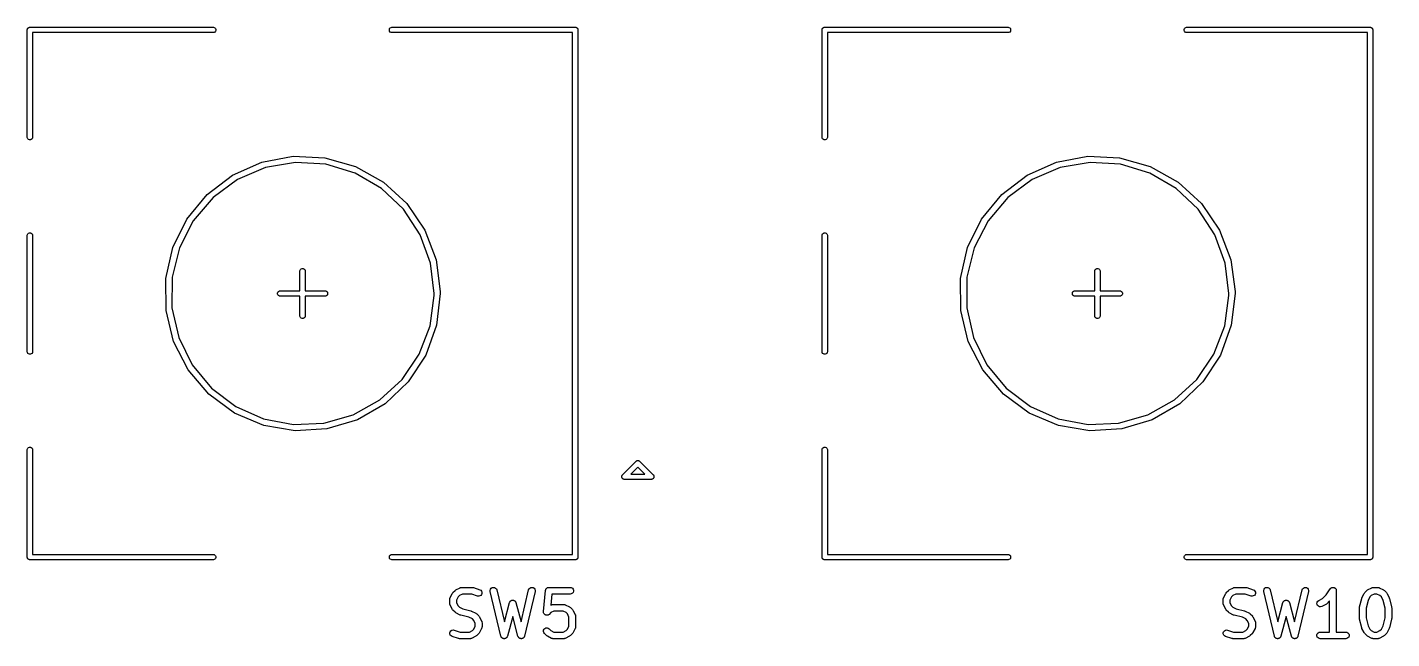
# Model space of a CAD drawing. Extents: x 105.5 to 202.9, y -138.6 to -44.
# Drawn here: x 128.58 to 159.1, y -120.8 to -107.11 of the extents above; entities that cross this region are included whole.
import ezdxf

# ---------------------------------------------------------------- set-up
doc = ezdxf.new("R2010")
doc.units = 0
doc.header["$MEASUREMENT"] = 0
doc.layers.add('BLACK', color=7, linetype='CONTINUOUS')

msp = doc.modelspace()

# ---------------------------------------------------------------- linework, layer by layer
at = {"layer": 'BLACK', "linetype": 'CONTINUOUS'}
for p, q in [((128.585, -107.145), (128.587, -107.14)), ((128.587, -107.14), (128.591, -107.135)), ((128.591, -107.135), (128.593, -107.131)), ((128.593, -107.131), (128.597, -107.127)), ((128.597, -107.127), (128.601, -107.123)), ((128.601, -107.123), (128.605, -107.121)), ((128.605, -107.121), (128.61, -107.117)), ((128.61, -107.117), (128.615, -107.115)), ((128.615, -107.115), (128.619, -107.113)), ((128.619, -107.113), (128.624, -107.112)), ((128.624, -107.112), (128.629, -107.11)), ((128.629, -107.11), (128.635, -107.11)), ((128.635, -107.11), (128.635, -107.11)), ((128.635, -107.11), (132.745, -107.11)), ((132.745, -107.11), (132.761, -107.113)), ((132.761, -107.113), (132.779, -107.123)), ((132.779, -107.123), (132.793, -107.14)), ((132.793, -107.14), (132.8, -107.159)), ((136.68, -107.159), (136.687, -107.14)), ((136.687, -107.14), (136.701, -107.123)), ((136.701, -107.123), (136.719, -107.113)), ((136.719, -107.113), (136.735, -107.11)), ((136.735, -107.11), (140.845, -107.11)), ((140.845, -107.11), (140.851, -107.11)), ((140.845, -107.11), (140.845, -107.11)), ((140.851, -107.11), (140.856, -107.112)), ((140.856, -107.112), (140.861, -107.113)), ((140.861, -107.113), (140.865, -107.115)), ((140.865, -107.115), (140.87, -107.117)), ((140.87, -107.117), (140.875, -107.121)), ((140.875, -107.121), (140.879, -107.123)), ((140.879, -107.123), (140.883, -107.127)), ((140.883, -107.127), (140.887, -107.131)), ((140.887, -107.131), (140.889, -107.135)), ((140.889, -107.135), (140.893, -107.14)), ((140.893, -107.14), (140.895, -107.145)), ((146.365, -107.145), (146.367, -107.14)), ((146.367, -107.14), (146.371, -107.135)), ((146.371, -107.135), (146.373, -107.131)), ((146.373, -107.131), (146.377, -107.127)), ((146.377, -107.127), (146.381, -107.123)), ((146.381, -107.123), (146.385, -107.121)), ((146.385, -107.121), (146.39, -107.117)), ((146.39, -107.117), (146.395, -107.115)), ((146.395, -107.115), (146.399, -107.113)), ((146.399, -107.113), (146.404, -107.112)), ((146.404, -107.112), (146.409, -107.11)), ((146.409, -107.11), (146.415, -107.11)), ((146.415, -107.11), (146.415, -107.11)), ((146.415, -107.11), (150.525, -107.11)), ((150.525, -107.11), (150.541, -107.113)), ((150.541, -107.113), (150.559, -107.123)), ((150.559, -107.123), (150.573, -107.14)), ((150.573, -107.14), (150.58, -107.159)), ((154.46, -107.159), (154.467, -107.14)), ((154.467, -107.14), (154.481, -107.123)), ((154.481, -107.123), (154.499, -107.113)), ((154.499, -107.113), (154.515, -107.11)), ((154.515, -107.11), (158.625, -107.11)), ((158.625, -107.11), (158.631, -107.11)), ((158.625, -107.11), (158.625, -107.11)), ((158.631, -107.11), (158.636, -107.112)), ((158.636, -107.112), (158.641, -107.113)), ((158.641, -107.113), (158.645, -107.115)), ((158.645, -107.115), (158.65, -107.117)), ((158.65, -107.117), (158.655, -107.121)), ((158.655, -107.121), (158.659, -107.123)), ((158.659, -107.123), (158.663, -107.127)), ((158.663, -107.127), (158.667, -107.131)), ((158.667, -107.131), (158.669, -107.135)), ((158.669, -107.135), (158.673, -107.14)), ((158.673, -107.14), (158.675, -107.145)), ((128.58, -107.159), (128.582, -107.154)), ((128.58, -107.165), (128.58, -107.159)), ((128.58, -109.575), (128.58, -107.165)), ((128.582, -107.154), (128.583, -107.149)), ((128.583, -107.149), (128.585, -107.145)), ((132.745, -107.23), (128.7, -107.23)), ((128.7, -107.23), (128.7, -109.575)), ((132.761, -107.227), (132.745, -107.23)), ((132.779, -107.217), (132.761, -107.227)), ((132.793, -107.2), (132.779, -107.217)), ((132.8, -107.181), (132.793, -107.2)), ((132.8, -107.159), (132.8, -107.181)), ((136.68, -107.181), (136.68, -107.159)), ((136.687, -107.2), (136.68, -107.181)), ((136.701, -107.217), (136.687, -107.2)), ((136.719, -107.227), (136.701, -107.217)), ((136.735, -107.23), (136.719, -107.227)), ((140.78, -107.23), (136.735, -107.23)), ((140.78, -118.91), (140.78, -107.23)), ((140.895, -107.145), (140.897, -107.149)), ((140.897, -107.149), (140.898, -107.154)), ((140.898, -107.154), (140.9, -107.159)), ((140.9, -107.159), (140.9, -107.165)), ((140.9, -107.165), (140.9, -107.165)), ((140.9, -107.165), (140.9, -118.975)), ((146.36, -107.159), (146.362, -107.154)), ((146.36, -107.165), (146.36, -107.159)), ((146.36, -109.575), (146.36, -107.165)), ((146.362, -107.154), (146.363, -107.149)), ((146.363, -107.149), (146.365, -107.145)), ((150.525, -107.23), (146.48, -107.23)), ((146.48, -107.23), (146.48, -109.575)), ((150.541, -107.227), (150.525, -107.23)), ((150.559, -107.217), (150.541, -107.227)), ((150.573, -107.2), (150.559, -107.217)), ((150.58, -107.181), (150.573, -107.2)), ((150.58, -107.159), (150.58, -107.181)), ((154.46, -107.181), (154.46, -107.159)), ((154.467, -107.2), (154.46, -107.181)), ((154.481, -107.217), (154.467, -107.2)), ((154.499, -107.227), (154.481, -107.217)), ((154.515, -107.23), (154.499, -107.227)), ((158.56, -107.23), (154.515, -107.23)), ((158.56, -118.91), (158.56, -107.23)), ((158.675, -107.145), (158.677, -107.149)), ((158.677, -107.149), (158.678, -107.154)), ((158.678, -107.154), (158.68, -107.159)), ((158.68, -107.159), (158.68, -107.165)), ((158.68, -107.165), (158.68, -107.165)), ((158.68, -107.165), (158.68, -118.975)), ((128.583, -109.591), (128.58, -109.575)), ((128.7, -109.575), (128.697, -109.591)), ((146.363, -109.591), (146.36, -109.575)), ((146.48, -109.575), (146.477, -109.591)), ((128.593, -109.609), (128.583, -109.591)), ((128.61, -109.623), (128.593, -109.609)), ((128.629, -109.63), (128.61, -109.623)), ((128.651, -109.63), (128.629, -109.63)), ((128.67, -109.623), (128.651, -109.63)), ((128.687, -109.609), (128.67, -109.623)), ((128.697, -109.591), (128.687, -109.609)), ((146.373, -109.609), (146.363, -109.591)), ((146.39, -109.623), (146.373, -109.609)), ((146.409, -109.63), (146.39, -109.623)), ((146.431, -109.63), (146.409, -109.63)), ((146.45, -109.623), (146.431, -109.63)), ((146.467, -109.609), (146.45, -109.623)), ((146.477, -109.591), (146.467, -109.609)), ((133.172, -110.419), (133.824, -110.129)), ((133.824, -110.129), (134.525, -109.998)), ((134.581, -110.134), (133.91, -110.25)), ((134.525, -109.998), (135.238, -110.03)), ((135.261, -110.176), (134.581, -110.134)), ((135.238, -110.03), (135.924, -110.227)), ((135.912, -110.374), (135.261, -110.176)), ((150.952, -110.419), (151.604, -110.129)), ((151.604, -110.129), (152.305, -109.998)), ((152.361, -110.134), (151.69, -110.25)), ((152.305, -109.998), (153.018, -110.03)), ((153.041, -110.176), (152.361, -110.134)), ((153.018, -110.03), (153.704, -110.227)), ((153.692, -110.374), (153.041, -110.176)), ((132.604, -110.851), (133.172, -110.419)), ((133.91, -110.25), (133.283, -110.516)), ((136.501, -110.716), (135.912, -110.374)), ((135.924, -110.227), (136.546, -110.575)), ((150.384, -110.851), (150.952, -110.419)), ((151.69, -110.25), (151.063, -110.516)), ((154.281, -110.716), (153.692, -110.374)), ((153.704, -110.227), (154.326, -110.575)), ((133.283, -110.516), (132.735, -110.92)), ((136.995, -111.184), (136.501, -110.716)), ((136.546, -110.575), (137.072, -111.057)), ((151.063, -110.516), (150.515, -110.92)), ((154.775, -111.184), (154.281, -110.716)), ((154.326, -110.575), (154.852, -111.057)), ((132.151, -111.402), (132.604, -110.851)), ((132.735, -110.92), (132.294, -111.439)), ((137.072, -111.057), (137.472, -111.648)), ((149.931, -111.402), (150.384, -110.851)), ((150.515, -110.92), (150.074, -111.439)), ((154.852, -111.057), (155.252, -111.648)), ((131.837, -112.042), (132.151, -111.402)), ((137.369, -111.754), (136.995, -111.184)), ((149.617, -112.042), (149.931, -111.402)), ((155.149, -111.754), (154.775, -111.184)), ((128.593, -111.731), (128.61, -111.717)), ((128.61, -111.717), (128.629, -111.71)), ((128.629, -111.71), (128.651, -111.71)), ((128.651, -111.71), (128.67, -111.717)), ((128.67, -111.717), (128.687, -111.731)), ((132.294, -111.439), (131.984, -112.045)), ((137.472, -111.648), (137.726, -112.314)), ((146.373, -111.731), (146.39, -111.717)), ((146.39, -111.717), (146.409, -111.71)), ((146.409, -111.71), (146.431, -111.71)), ((146.431, -111.71), (146.45, -111.717)), ((146.45, -111.717), (146.467, -111.731)), ((150.074, -111.439), (149.764, -112.045)), ((155.252, -111.648), (155.506, -112.314)), ((128.58, -111.765), (128.583, -111.749)), ((128.58, -114.375), (128.58, -111.765)), ((128.583, -111.749), (128.593, -111.731)), ((128.687, -111.731), (128.697, -111.749)), ((128.697, -111.749), (128.7, -111.765)), ((128.7, -111.765), (128.7, -114.375)), ((137.601, -112.394), (137.369, -111.754)), ((146.36, -111.765), (146.363, -111.749)), ((146.36, -114.375), (146.36, -111.765)), ((146.363, -111.749), (146.373, -111.731)), ((146.467, -111.731), (146.477, -111.749)), ((146.477, -111.749), (146.48, -111.765)), ((146.48, -111.765), (146.48, -114.375)), ((155.381, -112.394), (155.149, -111.754)), ((131.678, -112.737), (131.837, -112.042)), ((131.984, -112.045), (131.823, -112.707)), ((137.726, -112.314), (137.82, -113.022)), ((149.458, -112.737), (149.617, -112.042)), ((149.764, -112.045), (149.603, -112.707)), ((155.506, -112.314), (155.6, -113.022)), ((134.68, -112.565), (134.683, -112.549)), ((134.68, -113.01), (134.68, -112.565)), ((134.683, -112.549), (134.693, -112.531)), ((134.693, -112.531), (134.71, -112.517)), ((134.71, -112.517), (134.729, -112.51)), ((134.729, -112.51), (134.751, -112.51)), ((134.751, -112.51), (134.77, -112.517)), ((134.77, -112.517), (134.787, -112.531)), ((134.787, -112.531), (134.797, -112.549)), ((134.797, -112.549), (134.8, -112.565)), ((134.8, -112.565), (134.8, -113.01)), ((137.68, -113.07), (137.601, -112.394)), ((152.46, -112.565), (152.463, -112.549)), ((152.46, -113.01), (152.46, -112.565)), ((152.463, -112.549), (152.473, -112.531)), ((152.473, -112.531), (152.49, -112.517)), ((152.49, -112.517), (152.509, -112.51)), ((152.509, -112.51), (152.531, -112.51)), ((152.531, -112.51), (152.55, -112.517)), ((152.55, -112.517), (152.567, -112.531)), ((152.567, -112.531), (152.577, -112.549)), ((152.577, -112.549), (152.58, -112.565)), ((152.58, -112.565), (152.58, -113.01)), ((155.46, -113.07), (155.381, -112.394)), ((131.684, -113.451), (131.678, -112.737)), ((131.823, -112.707), (131.817, -113.388)), ((149.464, -113.451), (149.458, -112.737)), ((149.603, -112.707), (149.597, -113.388)), ((134.18, -113.059), (134.187, -113.04)), ((134.18, -113.081), (134.18, -113.059)), ((134.187, -113.1), (134.18, -113.081)), ((134.187, -113.04), (134.201, -113.023)), ((134.201, -113.117), (134.187, -113.1)), ((134.201, -113.023), (134.219, -113.013)), ((134.219, -113.127), (134.201, -113.117)), ((134.219, -113.013), (134.235, -113.01)), ((134.235, -113.13), (134.219, -113.127)), ((134.235, -113.01), (134.68, -113.01)), ((134.68, -113.13), (134.235, -113.13)), ((134.68, -113.575), (134.68, -113.13)), ((134.8, -113.01), (135.245, -113.01)), ((135.245, -113.13), (134.8, -113.13)), ((134.8, -113.13), (134.8, -113.575)), ((135.245, -113.01), (135.261, -113.013)), ((135.261, -113.127), (135.245, -113.13)), ((135.261, -113.013), (135.279, -113.023)), ((135.279, -113.117), (135.261, -113.127)), ((135.279, -113.023), (135.293, -113.04)), ((135.293, -113.1), (135.279, -113.117)), ((135.293, -113.04), (135.3, -113.059)), ((135.3, -113.081), (135.293, -113.1)), ((135.3, -113.059), (135.3, -113.081)), ((137.59, -113.791), (137.68, -113.116)), ((137.68, -113.116), (137.68, -113.07)), ((137.82, -113.07), (137.737, -113.779)), ((137.82, -113.022), (137.82, -113.07)), ((151.96, -113.059), (151.967, -113.04)), ((151.96, -113.081), (151.96, -113.059)), ((151.967, -113.1), (151.96, -113.081)), ((151.967, -113.04), (151.981, -113.023)), ((151.981, -113.117), (151.967, -113.1)), ((151.981, -113.023), (151.999, -113.013)), ((151.999, -113.127), (151.981, -113.117)), ((151.999, -113.013), (152.015, -113.01)), ((152.015, -113.13), (151.999, -113.127)), ((152.015, -113.01), (152.46, -113.01)), ((152.46, -113.13), (152.015, -113.13)), ((152.46, -113.575), (152.46, -113.13)), ((152.58, -113.01), (153.025, -113.01)), ((153.025, -113.13), (152.58, -113.13)), ((152.58, -113.13), (152.58, -113.575)), ((153.025, -113.01), (153.041, -113.013)), ((153.041, -113.127), (153.025, -113.13)), ((153.041, -113.013), (153.059, -113.023)), ((153.059, -113.117), (153.041, -113.127)), ((153.059, -113.023), (153.073, -113.04)), ((153.073, -113.1), (153.059, -113.117)), ((153.073, -113.04), (153.08, -113.059)), ((153.08, -113.081), (153.073, -113.1)), ((153.08, -113.059), (153.08, -113.081)), ((155.37, -113.791), (155.46, -113.116)), ((155.46, -113.116), (155.46, -113.07)), ((155.6, -113.07), (155.517, -113.779)), ((155.6, -113.022), (155.6, -113.07)), ((131.853, -114.144), (131.684, -113.451)), ((131.817, -113.388), (131.969, -114.051)), ((149.633, -114.144), (149.464, -113.451)), ((149.597, -113.388), (149.749, -114.051)), ((134.683, -113.591), (134.68, -113.575)), ((134.693, -113.609), (134.683, -113.591)), ((134.71, -113.623), (134.693, -113.609)), ((134.729, -113.63), (134.71, -113.623)), ((134.751, -113.63), (134.729, -113.63)), ((134.77, -113.623), (134.751, -113.63)), ((134.787, -113.609), (134.77, -113.623)), ((134.797, -113.591), (134.787, -113.609)), ((134.8, -113.575), (134.797, -113.591)), ((137.348, -114.428), (137.59, -113.791)), ((137.737, -113.779), (137.494, -114.449)), ((152.463, -113.591), (152.46, -113.575)), ((152.473, -113.609), (152.463, -113.591)), ((152.49, -113.623), (152.473, -113.609)), ((152.509, -113.63), (152.49, -113.623)), ((152.531, -113.63), (152.509, -113.63)), ((152.55, -113.623), (152.531, -113.63)), ((152.567, -113.609), (152.55, -113.623)), ((152.577, -113.591), (152.567, -113.609)), ((152.58, -113.575), (152.577, -113.591)), ((155.128, -114.428), (155.37, -113.791)), ((155.517, -113.779), (155.274, -114.449)), ((132.178, -114.779), (131.853, -114.144)), ((131.969, -114.051), (132.269, -114.663)), ((149.958, -114.779), (149.633, -114.144)), ((149.749, -114.051), (150.049, -114.663)), ((128.583, -114.391), (128.58, -114.375)), ((128.593, -114.409), (128.583, -114.391)), ((128.61, -114.423), (128.593, -114.409)), ((128.629, -114.43), (128.61, -114.423)), ((128.651, -114.43), (128.629, -114.43)), ((128.67, -114.423), (128.651, -114.43)), ((128.687, -114.409), (128.67, -114.423)), ((128.697, -114.391), (128.687, -114.409)), ((128.7, -114.375), (128.697, -114.391)), ((136.966, -114.991), (137.348, -114.428)), ((137.494, -114.449), (137.103, -115.046)), ((146.363, -114.391), (146.36, -114.375)), ((146.373, -114.409), (146.363, -114.391)), ((146.39, -114.423), (146.373, -114.409)), ((146.409, -114.43), (146.39, -114.423)), ((146.431, -114.43), (146.409, -114.43)), ((146.45, -114.423), (146.431, -114.43)), ((146.467, -114.409), (146.45, -114.423)), ((146.477, -114.391), (146.467, -114.409)), ((146.48, -114.375), (146.477, -114.391)), ((154.746, -114.991), (155.128, -114.428)), ((155.274, -114.449), (154.883, -115.046)), ((132.269, -114.663), (132.701, -115.188)), ((150.049, -114.663), (150.481, -115.188)), ((132.639, -115.323), (132.178, -114.779)), ((136.464, -115.452), (136.966, -114.991)), ((137.103, -115.046), (136.585, -115.536)), ((150.419, -115.323), (149.958, -114.779)), ((154.244, -115.452), (154.746, -114.991)), ((154.883, -115.046), (154.365, -115.536)), ((133.214, -115.745), (132.639, -115.323)), ((132.701, -115.188), (133.243, -115.601)), ((150.994, -115.745), (150.419, -115.323)), ((150.481, -115.188), (151.023, -115.601)), ((133.243, -115.601), (133.866, -115.877)), ((135.87, -115.784), (136.464, -115.452)), ((136.585, -115.536), (135.968, -115.895)), ((151.023, -115.601), (151.646, -115.877)), ((153.65, -115.784), (154.244, -115.452)), ((154.365, -115.536), (153.748, -115.895)), ((133.87, -116.025), (133.214, -115.745)), ((133.866, -115.877), (134.535, -116.003)), ((134.535, -116.003), (135.215, -115.971)), ((135.215, -115.971), (135.87, -115.784)), ((135.968, -115.895), (135.285, -116.101)), ((151.65, -116.025), (150.994, -115.745)), ((151.646, -115.877), (152.315, -116.003)), ((152.315, -116.003), (152.995, -115.971)), ((152.995, -115.971), (153.65, -115.784)), ((153.748, -115.895), (153.065, -116.101)), ((134.573, -116.145), (133.87, -116.025)), ((135.285, -116.101), (134.573, -116.145)), ((152.353, -116.145), (151.65, -116.025)), ((153.065, -116.101), (152.353, -116.145)), ((128.58, -116.565), (128.583, -116.549)), ((128.58, -118.975), (128.58, -116.565)), ((128.583, -116.549), (128.593, -116.531)), ((128.593, -116.531), (128.61, -116.517)), ((128.61, -116.517), (128.629, -116.51)), ((128.629, -116.51), (128.651, -116.51)), ((128.651, -116.51), (128.67, -116.517)), ((128.67, -116.517), (128.687, -116.531)), ((128.687, -116.531), (128.697, -116.549)), ((128.697, -116.549), (128.7, -116.565)), ((128.7, -116.565), (128.7, -118.91)), ((146.36, -116.565), (146.363, -116.549)), ((146.36, -118.975), (146.36, -116.565)), ((146.363, -116.549), (146.373, -116.531)), ((146.373, -116.531), (146.39, -116.517)), ((146.39, -116.517), (146.409, -116.51)), ((146.409, -116.51), (146.431, -116.51)), ((146.431, -116.51), (146.45, -116.517)), ((146.45, -116.517), (146.467, -116.531)), ((146.467, -116.531), (146.477, -116.549)), ((146.477, -116.549), (146.48, -116.565)), ((146.48, -116.565), (146.48, -118.91)), ((141.903, -117.122), (142.201, -116.824)), ((142.201, -116.824), (142.205, -116.82)), ((142.201, -116.824), (142.201, -116.824)), ((142.205, -116.82), (142.21, -116.818)), ((142.21, -116.818), (142.214, -116.815)), ((142.214, -116.815), (142.219, -116.813)), ((142.219, -116.813), (142.224, -116.811)), ((142.224, -116.811), (142.23, -116.811)), ((142.23, -116.811), (142.235, -116.809)), ((142.235, -116.809), (142.24, -116.81)), ((142.24, -116.81), (142.245, -116.809)), ((142.245, -116.809), (142.25, -116.811)), ((142.25, -116.811), (142.256, -116.811)), ((142.256, -116.811), (142.261, -116.813)), ((142.261, -116.813), (142.266, -116.815)), ((142.266, -116.815), (142.27, -116.818)), ((142.27, -116.818), (142.275, -116.82)), ((142.275, -116.82), (142.279, -116.824)), ((142.279, -116.824), (142.279, -116.824)), ((142.279, -116.824), (142.577, -117.122)), ((141.879, -117.165), (141.88, -117.162)), ((141.88, -117.173), (141.879, -117.165)), ((141.88, -117.159), (141.883, -117.152)), ((141.88, -117.162), (141.88, -117.159)), ((141.88, -117.181), (141.88, -117.173)), ((141.881, -117.183), (141.88, -117.181)), ((141.881, -117.186), (141.881, -117.183)), ((141.885, -117.193), (141.881, -117.186)), ((141.883, -117.152), (141.885, -117.144)), ((141.885, -117.144), (141.886, -117.142)), ((141.887, -117.2), (141.885, -117.193)), ((141.886, -117.142), (141.887, -117.14)), ((141.887, -117.14), (141.892, -117.133)), ((141.889, -117.203), (141.887, -117.2)), ((141.89, -117.205), (141.889, -117.203)), ((141.896, -117.211), (141.89, -117.205)), ((141.892, -117.133), (141.894, -117.131)), ((141.894, -117.131), (141.896, -117.129)), ((141.896, -117.129), (141.901, -117.123)), ((141.901, -117.217), (141.896, -117.211)), ((141.901, -117.123), (141.903, -117.122)), ((142.24, -116.955), (142.085, -117.11)), ((142.085, -117.11), (142.395, -117.11)), ((142.395, -117.11), (142.24, -116.955)), ((142.577, -117.122), (142.579, -117.123)), ((142.579, -117.123), (142.584, -117.129)), ((142.584, -117.211), (142.579, -117.217)), ((142.584, -117.129), (142.586, -117.131)), ((142.59, -117.205), (142.584, -117.211)), ((142.586, -117.131), (142.588, -117.133)), ((142.588, -117.133), (142.593, -117.14)), ((142.591, -117.203), (142.59, -117.205)), ((142.593, -117.2), (142.591, -117.203)), ((142.593, -117.14), (142.594, -117.142)), ((142.595, -117.193), (142.593, -117.2)), ((142.594, -117.142), (142.595, -117.144)), ((142.595, -117.144), (142.597, -117.152)), ((142.599, -117.186), (142.595, -117.193)), ((142.597, -117.152), (142.6, -117.159)), ((142.6, -117.181), (142.599, -117.183)), ((142.599, -117.183), (142.599, -117.186)), ((142.6, -117.159), (142.6, -117.162)), ((142.6, -117.162), (142.601, -117.165)), ((142.601, -117.165), (142.6, -117.173)), ((142.6, -117.173), (142.6, -117.181)), ((141.903, -117.218), (141.901, -117.217)), ((141.905, -117.22), (141.903, -117.218)), ((141.912, -117.223), (141.905, -117.22)), ((141.919, -117.227), (141.912, -117.223)), ((141.922, -117.228), (141.919, -117.227)), ((141.924, -117.229), (141.922, -117.228)), ((141.932, -117.23), (141.924, -117.229)), ((141.935, -117.23), (141.932, -117.23)), ((141.937, -117.23), (141.935, -117.23)), ((141.945, -117.231), (141.937, -117.23)), ((141.948, -117.23), (141.945, -117.231)), ((142.532, -117.23), (141.948, -117.23)), ((142.535, -117.231), (142.532, -117.23)), ((142.543, -117.23), (142.535, -117.231)), ((142.545, -117.23), (142.543, -117.23)), ((142.548, -117.23), (142.545, -117.23)), ((142.556, -117.229), (142.548, -117.23)), ((142.558, -117.228), (142.556, -117.229)), ((142.561, -117.227), (142.558, -117.228)), ((142.568, -117.223), (142.561, -117.227)), ((142.575, -117.22), (142.568, -117.223)), ((142.577, -117.218), (142.575, -117.22)), ((142.579, -117.217), (142.577, -117.218)), ((128.58, -118.981), (128.58, -118.975)), ((128.58, -118.975), (128.58, -118.975)), ((128.582, -118.986), (128.58, -118.981)), ((128.583, -118.991), (128.582, -118.986)), ((128.585, -118.995), (128.583, -118.991)), ((128.587, -119), (128.585, -118.995)), ((128.591, -119.005), (128.587, -119)), ((128.593, -119.009), (128.591, -119.005)), ((128.597, -119.013), (128.593, -119.009)), ((128.601, -119.017), (128.597, -119.013)), ((128.605, -119.019), (128.601, -119.017)), ((128.61, -119.023), (128.605, -119.019)), ((128.615, -119.025), (128.61, -119.023)), ((128.619, -119.027), (128.615, -119.025)), ((128.624, -119.028), (128.619, -119.027)), ((128.629, -119.03), (128.624, -119.028)), ((128.635, -119.03), (128.629, -119.03)), ((132.745, -119.03), (128.635, -119.03)), ((128.635, -119.03), (128.635, -119.03)), ((128.7, -118.91), (132.745, -118.91)), ((132.745, -118.91), (132.761, -118.913)), ((132.761, -119.027), (132.745, -119.03)), ((132.761, -118.913), (132.779, -118.923)), ((132.779, -119.017), (132.761, -119.027)), ((132.779, -118.923), (132.793, -118.94)), ((132.793, -119), (132.779, -119.017)), ((132.793, -118.94), (132.8, -118.959)), ((132.8, -118.981), (132.793, -119)), ((132.8, -118.959), (132.8, -118.981)), ((136.68, -118.959), (136.687, -118.94)), ((136.68, -118.981), (136.68, -118.959)), ((136.687, -119), (136.68, -118.981)), ((136.687, -118.94), (136.701, -118.923)), ((136.701, -119.017), (136.687, -119)), ((136.701, -118.923), (136.719, -118.913)), ((136.719, -119.027), (136.701, -119.017)), ((136.719, -118.913), (136.735, -118.91)), ((136.735, -119.03), (136.719, -119.027)), ((136.735, -118.91), (140.78, -118.91)), ((140.845, -119.03), (136.735, -119.03)), ((140.851, -119.03), (140.845, -119.03)), ((140.845, -119.03), (140.845, -119.03)), ((140.856, -119.028), (140.851, -119.03)), ((140.861, -119.027), (140.856, -119.028)), ((140.865, -119.025), (140.861, -119.027)), ((140.87, -119.023), (140.865, -119.025)), ((140.875, -119.019), (140.87, -119.023)), ((140.879, -119.017), (140.875, -119.019)), ((140.883, -119.013), (140.879, -119.017)), ((140.887, -119.009), (140.883, -119.013)), ((140.889, -119.005), (140.887, -119.009)), ((140.893, -119), (140.889, -119.005)), ((140.895, -118.995), (140.893, -119)), ((140.897, -118.991), (140.895, -118.995)), ((140.898, -118.986), (140.897, -118.991)), ((140.9, -118.981), (140.898, -118.986)), ((140.9, -118.975), (140.9, -118.975)), ((140.9, -118.975), (140.9, -118.981)), ((146.36, -118.981), (146.36, -118.975)), ((146.36, -118.975), (146.36, -118.975)), ((146.362, -118.986), (146.36, -118.981)), ((146.363, -118.991), (146.362, -118.986)), ((146.365, -118.995), (146.363, -118.991)), ((146.367, -119), (146.365, -118.995)), ((146.371, -119.005), (146.367, -119)), ((146.373, -119.009), (146.371, -119.005)), ((146.377, -119.013), (146.373, -119.009)), ((146.381, -119.017), (146.377, -119.013)), ((146.385, -119.019), (146.381, -119.017)), ((146.39, -119.023), (146.385, -119.019)), ((146.395, -119.025), (146.39, -119.023)), ((146.399, -119.027), (146.395, -119.025)), ((146.404, -119.028), (146.399, -119.027)), ((146.409, -119.03), (146.404, -119.028)), ((146.415, -119.03), (146.409, -119.03)), ((150.525, -119.03), (146.415, -119.03)), ((146.415, -119.03), (146.415, -119.03)), ((146.48, -118.91), (150.525, -118.91)), ((150.525, -118.91), (150.541, -118.913)), ((150.541, -119.027), (150.525, -119.03)), ((150.541, -118.913), (150.559, -118.923)), ((150.559, -119.017), (150.541, -119.027)), ((150.559, -118.923), (150.573, -118.94)), ((150.573, -119), (150.559, -119.017)), ((150.573, -118.94), (150.58, -118.959)), ((150.58, -118.981), (150.573, -119)), ((150.58, -118.959), (150.58, -118.981)), ((154.46, -118.959), (154.467, -118.94)), ((154.46, -118.981), (154.46, -118.959)), ((154.467, -119), (154.46, -118.981)), ((154.467, -118.94), (154.481, -118.923)), ((154.481, -119.017), (154.467, -119)), ((154.481, -118.923), (154.499, -118.913)), ((154.499, -119.027), (154.481, -119.017)), ((154.499, -118.913), (154.515, -118.91)), ((154.515, -119.03), (154.499, -119.027)), ((154.515, -118.91), (158.56, -118.91)), ((158.625, -119.03), (154.515, -119.03)), ((158.631, -119.03), (158.625, -119.03)), ((158.625, -119.03), (158.625, -119.03)), ((158.636, -119.028), (158.631, -119.03)), ((158.641, -119.027), (158.636, -119.028)), ((158.645, -119.025), (158.641, -119.027)), ((158.65, -119.023), (158.645, -119.025)), ((158.655, -119.019), (158.65, -119.023)), ((158.659, -119.017), (158.655, -119.019)), ((158.663, -119.013), (158.659, -119.017)), ((158.667, -119.009), (158.663, -119.013)), ((158.669, -119.005), (158.667, -119.009)), ((158.673, -119), (158.669, -119.005)), ((158.675, -118.995), (158.673, -119)), ((158.677, -118.991), (158.675, -118.995)), ((158.678, -118.986), (158.677, -118.991)), ((158.68, -118.981), (158.678, -118.986)), ((158.68, -118.975), (158.68, -118.975)), ((158.68, -118.975), (158.68, -118.981)), ((138.168, -119.703), (138.264, -119.655)), ((138.264, -119.655), (138.268, -119.654)), ((138.268, -119.654), (138.271, -119.652)), ((138.271, -119.652), (138.28, -119.65)), ((138.28, -119.65), (138.289, -119.648)), ((138.289, -119.648), (138.293, -119.648)), ((138.293, -119.648), (138.297, -119.647)), ((138.297, -119.647), (138.535, -119.647)), ((138.535, -119.647), (138.547, -119.649)), ((138.547, -119.649), (138.559, -119.651)), ((138.559, -119.651), (138.702, -119.699)), ((138.96, -119.668), (138.982, -119.654)), ((138.982, -119.654), (139.007, -119.648)), ((139.007, -119.648), (139.033, -119.651)), ((139.033, -119.651), (139.056, -119.662)), ((139.824, -119.662), (139.847, -119.651)), ((139.847, -119.651), (139.873, -119.648)), ((139.873, -119.648), (139.898, -119.654)), ((139.898, -119.654), (139.92, -119.668)), ((140.21, -119.66), (140.219, -119.654)), ((140.219, -119.654), (140.221, -119.653)), ((140.221, -119.653), (140.224, -119.652)), ((140.224, -119.652), (140.234, -119.65)), ((140.234, -119.65), (140.244, -119.648)), ((140.244, -119.648), (140.247, -119.648)), ((140.247, -119.648), (140.25, -119.647)), ((140.25, -119.647), (140.726, -119.647)), ((140.726, -119.647), (140.751, -119.652)), ((140.751, -119.652), (140.774, -119.665)), ((155.472, -119.703), (155.567, -119.655)), ((155.567, -119.655), (155.572, -119.654)), ((155.572, -119.654), (155.575, -119.652)), ((155.575, -119.652), (155.584, -119.65)), ((155.584, -119.65), (155.592, -119.648)), ((155.592, -119.648), (155.597, -119.648)), ((155.597, -119.648), (155.601, -119.647)), ((155.601, -119.647), (155.839, -119.647)), ((155.839, -119.647), (155.851, -119.649)), ((155.851, -119.649), (155.863, -119.651)), ((155.863, -119.651), (156.006, -119.699)), ((156.264, -119.668), (156.285, -119.654)), ((156.285, -119.654), (156.311, -119.648)), ((156.311, -119.648), (156.337, -119.651)), ((156.337, -119.651), (156.36, -119.662)), ((157.128, -119.662), (157.151, -119.651)), ((157.151, -119.651), (157.177, -119.648)), ((157.177, -119.648), (157.202, -119.654)), ((157.202, -119.654), (157.224, -119.668)), ((157.751, -119.66), (157.754, -119.657)), ((157.754, -119.657), (157.762, -119.654)), ((157.762, -119.654), (157.77, -119.65)), ((157.77, -119.65), (157.774, -119.65)), ((157.774, -119.65), (157.778, -119.649)), ((157.778, -119.649), (157.787, -119.649)), ((157.787, -119.649), (157.796, -119.648)), ((157.796, -119.648), (157.8, -119.649)), ((157.8, -119.649), (157.804, -119.649)), ((157.804, -119.649), (157.813, -119.652)), ((157.813, -119.652), (157.822, -119.654)), ((157.822, -119.654), (157.825, -119.656)), ((157.825, -119.656), (157.829, -119.657)), ((157.829, -119.657), (157.836, -119.663)), ((158.567, -119.703), (158.663, -119.655)), ((158.663, -119.655), (158.667, -119.654)), ((158.667, -119.654), (158.671, -119.652)), ((158.671, -119.652), (158.679, -119.65)), ((158.679, -119.65), (158.688, -119.648)), ((158.688, -119.648), (158.692, -119.648)), ((158.692, -119.648), (158.696, -119.647)), ((158.696, -119.647), (158.791, -119.647)), ((158.791, -119.647), (158.796, -119.648)), ((158.796, -119.648), (158.8, -119.648)), ((158.8, -119.648), (158.808, -119.65)), ((158.808, -119.65), (158.817, -119.652)), ((158.817, -119.652), (158.821, -119.654)), ((158.821, -119.654), (158.825, -119.655)), ((158.825, -119.655), (158.92, -119.703)), ((138.032, -119.904), (138.035, -119.896)), ((138.032, -119.909), (138.032, -119.904)), ((138.032, -119.913), (138.032, -119.909)), ((138.032, -120.008), (138.032, -119.913)), ((138.035, -119.896), (138.036, -119.887)), ((138.036, -119.887), (138.038, -119.883)), ((138.038, -119.883), (138.04, -119.879)), ((138.04, -119.879), (138.087, -119.784)), ((138.087, -119.784), (138.094, -119.774)), ((138.094, -119.774), (138.101, -119.765)), ((138.101, -119.765), (138.149, -119.717)), ((138.149, -119.717), (138.159, -119.71)), ((138.159, -119.71), (138.168, -119.703)), ((138.216, -119.862), (138.182, -119.931)), ((138.182, -119.931), (138.182, -119.99)), ((138.246, -119.832), (138.216, -119.862)), ((138.315, -119.797), (138.246, -119.832)), ((138.523, -119.797), (138.315, -119.797)), ((138.654, -119.841), (138.523, -119.797)), ((138.68, -119.845), (138.654, -119.841)), ((138.706, -119.84), (138.68, -119.845)), ((138.702, -119.699), (138.725, -119.711)), ((138.728, -119.826), (138.706, -119.84)), ((138.725, -119.711), (138.742, -119.731)), ((138.744, -119.806), (138.728, -119.826)), ((138.742, -119.731), (138.752, -119.755)), ((138.752, -119.781), (138.744, -119.806)), ((138.752, -119.755), (138.752, -119.781)), ((138.937, -119.714), (138.944, -119.689)), ((138.938, -119.74), (138.937, -119.714)), ((139.177, -120.74), (138.938, -119.74)), ((138.944, -119.689), (138.96, -119.668)), ((139.056, -119.662), (139.074, -119.681)), ((139.074, -119.681), (139.084, -119.705)), ((139.084, -119.705), (139.254, -120.416)), ((139.379, -119.965), (139.383, -119.96)), ((139.383, -119.96), (139.387, -119.955)), ((139.387, -119.955), (139.392, -119.951)), ((139.392, -119.951), (139.397, -119.947)), ((139.397, -119.947), (139.403, -119.944)), ((139.403, -119.944), (139.408, -119.94)), ((139.408, -119.94), (139.415, -119.938)), ((139.415, -119.938), (139.421, -119.936)), ((139.421, -119.936), (139.427, -119.935)), ((139.427, -119.935), (139.434, -119.933)), ((139.434, -119.933), (139.44, -119.934)), ((139.44, -119.934), (139.446, -119.933)), ((139.446, -119.933), (139.453, -119.935)), ((139.453, -119.935), (139.459, -119.936)), ((139.459, -119.936), (139.465, -119.938)), ((139.465, -119.938), (139.472, -119.94)), ((139.472, -119.94), (139.477, -119.944)), ((139.477, -119.944), (139.483, -119.947)), ((139.483, -119.947), (139.488, -119.951)), ((139.488, -119.951), (139.493, -119.955)), ((139.493, -119.955), (139.497, -119.96)), ((139.497, -119.96), (139.501, -119.965)), ((139.626, -120.416), (139.796, -119.705)), ((139.942, -119.74), (139.703, -120.74)), ((139.796, -119.705), (139.806, -119.681)), ((139.806, -119.681), (139.824, -119.662)), ((139.92, -119.668), (139.936, -119.689)), ((139.936, -119.689), (139.943, -119.714)), ((139.943, -119.714), (139.942, -119.74)), ((140.127, -120.191), (140.175, -119.715)), ((140.175, -119.715), (140.176, -119.712)), ((140.176, -119.709), (140.179, -119.7)), ((140.176, -119.712), (140.176, -119.709)), ((140.179, -119.7), (140.182, -119.69)), ((140.182, -119.69), (140.184, -119.688)), ((140.184, -119.688), (140.185, -119.685)), ((140.185, -119.685), (140.191, -119.677)), ((140.191, -119.677), (140.197, -119.669)), ((140.197, -119.669), (140.199, -119.667)), ((140.199, -119.667), (140.201, -119.665)), ((140.201, -119.665), (140.21, -119.66)), ((140.317, -119.797), (140.293, -120.046)), ((140.726, -119.797), (140.317, -119.797)), ((140.751, -119.793), (140.726, -119.797)), ((140.774, -119.78), (140.751, -119.793)), ((140.774, -119.665), (140.791, -119.685)), ((140.791, -119.76), (140.774, -119.78)), ((140.791, -119.685), (140.8, -119.709)), ((140.8, -119.735), (140.791, -119.76)), ((140.8, -119.709), (140.8, -119.735)), ((155.335, -119.913), (155.336, -119.909)), ((155.335, -120.008), (155.335, -119.913)), ((155.336, -119.904), (155.338, -119.896)), ((155.336, -119.909), (155.336, -119.904)), ((155.338, -119.896), (155.34, -119.887)), ((155.34, -119.887), (155.342, -119.883)), ((155.342, -119.883), (155.343, -119.879)), ((155.343, -119.879), (155.391, -119.784)), ((155.391, -119.784), (155.398, -119.774)), ((155.398, -119.774), (155.405, -119.765)), ((155.405, -119.765), (155.453, -119.717)), ((155.453, -119.717), (155.463, -119.71)), ((155.463, -119.71), (155.472, -119.703)), ((155.52, -119.862), (155.485, -119.931)), ((155.485, -119.931), (155.485, -119.99)), ((155.55, -119.832), (155.52, -119.862)), ((155.619, -119.797), (155.55, -119.832)), ((155.827, -119.797), (155.619, -119.797)), ((155.958, -119.841), (155.827, -119.797)), ((155.984, -119.845), (155.958, -119.841)), ((156.009, -119.84), (155.984, -119.845)), ((156.006, -119.699), (156.029, -119.711)), ((156.032, -119.826), (156.009, -119.84)), ((156.029, -119.711), (156.046, -119.731)), ((156.048, -119.806), (156.032, -119.826)), ((156.046, -119.731), (156.055, -119.755)), ((156.056, -119.781), (156.048, -119.806)), ((156.055, -119.755), (156.056, -119.781)), ((156.241, -119.714), (156.248, -119.689)), ((156.242, -119.74), (156.241, -119.714)), ((156.48, -120.74), (156.242, -119.74)), ((156.248, -119.689), (156.264, -119.668)), ((156.36, -119.662), (156.378, -119.681)), ((156.378, -119.681), (156.388, -119.705)), ((156.388, -119.705), (156.557, -120.416)), ((156.682, -119.965), (156.687, -119.96)), ((156.687, -119.96), (156.691, -119.955)), ((156.691, -119.955), (156.696, -119.951)), ((156.696, -119.951), (156.701, -119.947)), ((156.701, -119.947), (156.707, -119.944)), ((156.707, -119.944), (156.712, -119.94)), ((156.712, -119.94), (156.718, -119.938)), ((156.718, -119.938), (156.724, -119.936)), ((156.724, -119.936), (156.731, -119.935)), ((156.731, -119.935), (156.737, -119.933)), ((156.737, -119.933), (156.744, -119.934)), ((156.744, -119.934), (156.75, -119.933)), ((156.75, -119.933), (156.757, -119.935)), ((156.757, -119.935), (156.763, -119.936)), ((156.763, -119.936), (156.769, -119.938)), ((156.769, -119.938), (156.775, -119.94)), ((156.775, -119.94), (156.781, -119.944)), ((156.781, -119.944), (156.787, -119.947)), ((156.787, -119.947), (156.791, -119.951)), ((156.791, -119.951), (156.797, -119.955)), ((156.797, -119.955), (156.801, -119.96)), ((156.801, -119.96), (156.805, -119.965)), ((156.93, -120.416), (157.099, -119.705)), ((157.245, -119.74), (157.007, -120.74)), ((157.099, -119.705), (157.11, -119.681)), ((157.11, -119.681), (157.128, -119.662)), ((157.224, -119.668), (157.239, -119.689)), ((157.239, -119.689), (157.247, -119.714)), ((157.247, -119.714), (157.245, -119.74)), ((157.437, -119.978), (157.451, -119.957)), ((157.451, -119.957), (157.472, -119.941)), ((157.472, -119.941), (157.557, -119.899)), ((157.557, -119.899), (157.638, -119.817)), ((157.638, -119.817), (157.729, -119.681)), ((157.716, -119.951), (157.654, -120.014)), ((157.716, -120.647), (157.716, -119.951)), ((157.729, -119.681), (157.732, -119.678)), ((157.732, -119.678), (157.734, -119.674)), ((157.734, -119.674), (157.741, -119.668)), ((157.741, -119.668), (157.747, -119.662)), ((157.747, -119.662), (157.751, -119.66)), ((157.836, -119.663), (157.843, -119.668)), ((157.843, -119.668), (157.846, -119.672)), ((157.846, -119.672), (157.849, -119.674)), ((157.849, -119.674), (157.853, -119.682)), ((157.853, -119.682), (157.859, -119.689)), ((157.859, -119.689), (157.86, -119.693)), ((157.86, -119.693), (157.862, -119.697)), ((157.862, -119.697), (157.863, -119.706)), ((157.863, -119.706), (157.866, -119.714)), ((157.866, -119.714), (157.866, -119.718)), ((157.866, -119.718), (157.866, -119.722)), ((157.866, -119.722), (157.866, -120.647)), ((158.385, -120.085), (158.433, -119.895)), ((158.433, -119.895), (158.436, -119.887)), ((158.436, -119.887), (158.439, -119.879)), ((158.439, -119.879), (158.486, -119.784)), ((158.486, -119.784), (158.493, -119.774)), ((158.493, -119.774), (158.5, -119.765)), ((158.5, -119.765), (158.548, -119.717)), ((158.576, -119.939), (158.533, -120.113)), ((158.548, -119.717), (158.558, -119.71)), ((158.558, -119.71), (158.567, -119.703)), ((158.615, -119.862), (158.576, -119.939)), ((158.645, -119.832), (158.615, -119.862)), ((158.714, -119.797), (158.645, -119.832)), ((158.774, -119.797), (158.714, -119.797)), ((158.842, -119.832), (158.774, -119.797)), ((158.873, -119.862), (158.842, -119.832)), ((158.911, -119.939), (158.873, -119.862)), ((158.955, -120.113), (158.911, -119.939)), ((158.92, -119.703), (158.93, -119.71)), ((158.93, -119.71), (158.94, -119.717)), ((158.94, -119.717), (158.987, -119.765)), ((158.987, -119.765), (158.994, -119.774)), ((158.994, -119.774), (159.001, -119.784)), ((159.001, -119.784), (159.049, -119.879)), ((159.049, -119.879), (159.051, -119.887)), ((159.051, -119.887), (159.055, -119.895)), ((159.055, -119.895), (159.102, -120.085)), ((138.032, -120.012), (138.032, -120.008)), ((138.032, -120.017), (138.032, -120.012)), ((138.035, -120.025), (138.032, -120.017)), ((138.036, -120.034), (138.035, -120.025)), ((138.038, -120.037), (138.036, -120.034)), ((138.04, -120.042), (138.038, -120.037)), ((138.087, -120.137), (138.04, -120.042)), ((138.094, -120.147), (138.087, -120.137)), ((138.101, -120.156), (138.094, -120.147)), ((138.149, -120.204), (138.101, -120.156)), ((138.159, -120.211), (138.149, -120.204)), ((138.168, -120.218), (138.159, -120.211)), ((138.264, -120.266), (138.168, -120.218)), ((138.182, -119.99), (138.216, -120.059)), ((138.216, -120.059), (138.246, -120.089)), ((138.246, -120.089), (138.323, -120.128)), ((138.271, -120.268), (138.264, -120.266)), ((138.279, -120.271), (138.271, -120.268)), ((138.323, -120.128), (138.506, -120.173)), ((138.506, -120.173), (138.513, -120.177)), ((138.513, -120.177), (138.521, -120.179)), ((138.521, -120.179), (138.616, -120.227)), ((138.616, -120.227), (138.626, -120.234)), ((138.626, -120.234), (138.636, -120.241)), ((138.636, -120.241), (138.684, -120.288)), ((139.254, -120.416), (139.368, -119.989)), ((139.368, -119.989), (139.37, -119.983)), ((139.37, -119.983), (139.372, -119.976)), ((139.372, -119.976), (139.376, -119.971)), ((139.376, -119.971), (139.379, -119.965)), ((139.501, -119.965), (139.504, -119.971)), ((139.504, -119.971), (139.508, -119.976)), ((139.508, -119.976), (139.51, -119.983)), ((139.51, -119.983), (139.512, -119.989)), ((139.512, -119.989), (139.626, -120.416)), ((140.127, -120.192), (140.127, -120.191)), ((140.128, -120.205), (140.127, -120.192)), ((140.127, -120.192), (140.127, -120.192)), ((140.129, -120.217), (140.128, -120.205)), ((140.129, -120.218), (140.129, -120.217)), ((140.135, -120.229), (140.129, -120.218)), ((140.129, -120.218), (140.129, -120.218)), ((140.14, -120.241), (140.135, -120.229)), ((140.14, -120.242), (140.14, -120.241)), ((140.14, -120.241), (140.14, -120.241)), ((140.149, -120.25), (140.14, -120.242)), ((140.158, -120.259), (140.149, -120.25)), ((140.159, -120.26), (140.158, -120.259)), ((140.17, -120.265), (140.159, -120.26)), ((140.159, -120.26), (140.159, -120.26)), ((140.182, -120.271), (140.17, -120.265)), ((140.233, -120.267), (140.221, -120.27)), ((140.234, -120.267), (140.233, -120.267)), ((140.233, -120.267), (140.233, -120.267)), ((140.244, -120.259), (140.234, -120.267)), ((140.254, -120.252), (140.244, -120.259)), ((140.255, -120.252), (140.254, -120.252)), ((140.294, -120.213), (140.255, -120.252)), ((140.255, -120.252), (140.255, -120.252)), ((140.293, -120.046), (140.311, -120.036)), ((140.362, -120.178), (140.294, -120.213)), ((140.311, -120.036), (140.315, -120.035)), ((140.315, -120.035), (140.319, -120.033)), ((140.319, -120.033), (140.328, -120.031)), ((140.328, -120.031), (140.336, -120.029)), ((140.336, -120.029), (140.341, -120.029)), ((140.341, -120.029), (140.345, -120.028)), ((140.345, -120.028), (140.583, -120.028)), ((140.565, -120.178), (140.362, -120.178)), ((140.634, -120.213), (140.565, -120.178)), ((140.583, -120.028), (140.587, -120.029)), ((140.587, -120.029), (140.591, -120.029)), ((140.591, -120.029), (140.6, -120.031)), ((140.6, -120.031), (140.609, -120.033)), ((140.609, -120.033), (140.612, -120.035)), ((140.612, -120.035), (140.616, -120.036)), ((140.616, -120.036), (140.712, -120.084)), ((140.664, -120.243), (140.634, -120.213)), ((140.698, -120.312), (140.664, -120.243)), ((140.712, -120.084), (140.721, -120.091)), ((140.721, -120.091), (140.731, -120.098)), ((140.731, -120.098), (140.779, -120.146)), ((140.779, -120.146), (140.786, -120.155)), ((140.786, -120.155), (140.793, -120.165)), ((140.793, -120.165), (140.84, -120.26)), ((140.84, -120.26), (140.842, -120.264)), ((140.842, -120.264), (140.844, -120.268)), ((140.844, -120.268), (140.845, -120.277)), ((155.336, -120.012), (155.335, -120.008)), ((155.336, -120.017), (155.336, -120.012)), ((155.338, -120.025), (155.336, -120.017)), ((155.34, -120.034), (155.338, -120.025)), ((155.342, -120.037), (155.34, -120.034)), ((155.343, -120.042), (155.342, -120.037)), ((155.391, -120.137), (155.343, -120.042)), ((155.398, -120.147), (155.391, -120.137)), ((155.405, -120.156), (155.398, -120.147)), ((155.453, -120.204), (155.405, -120.156)), ((155.463, -120.211), (155.453, -120.204)), ((155.472, -120.218), (155.463, -120.211)), ((155.567, -120.266), (155.472, -120.218)), ((155.485, -119.99), (155.52, -120.059)), ((155.52, -120.059), (155.55, -120.089)), ((155.55, -120.089), (155.627, -120.128)), ((155.575, -120.268), (155.567, -120.266)), ((155.583, -120.271), (155.575, -120.268)), ((155.627, -120.128), (155.81, -120.173)), ((155.81, -120.173), (155.817, -120.177)), ((155.817, -120.177), (155.825, -120.179)), ((155.825, -120.179), (155.92, -120.227)), ((155.92, -120.227), (155.93, -120.234)), ((155.93, -120.234), (155.94, -120.241)), ((155.94, -120.241), (155.987, -120.288)), ((156.557, -120.416), (156.671, -119.989)), ((156.671, -119.989), (156.674, -119.983)), ((156.674, -119.983), (156.676, -119.976)), ((156.676, -119.976), (156.68, -119.971)), ((156.68, -119.971), (156.682, -119.965)), ((156.805, -119.965), (156.808, -119.971)), ((156.808, -119.971), (156.812, -119.976)), ((156.812, -119.976), (156.813, -119.983)), ((156.813, -119.983), (156.816, -119.989)), ((156.816, -119.989), (156.93, -120.416)), ((157.431, -120.004), (157.437, -119.978)), ((157.434, -120.029), (157.431, -120.004)), ((157.445, -120.053), (157.434, -120.029)), ((157.464, -120.071), (157.445, -120.053)), ((157.488, -120.081), (157.464, -120.071)), ((157.514, -120.083), (157.488, -120.081)), ((157.539, -120.075), (157.514, -120.083)), ((157.634, -120.028), (157.539, -120.075)), ((157.644, -120.02), (157.634, -120.028)), ((157.654, -120.014), (157.644, -120.02)), ((158.383, -120.103), (158.385, -120.094)), ((158.383, -120.341), (158.383, -120.103)), ((158.385, -120.094), (158.385, -120.085)), ((158.533, -120.113), (158.533, -120.332)), ((158.955, -120.332), (158.955, -120.113)), ((159.102, -120.085), (159.103, -120.094)), ((159.103, -120.094), (159.105, -120.103)), ((159.105, -120.103), (159.105, -120.341)), ((138.461, -120.317), (138.279, -120.271)), ((138.538, -120.355), (138.461, -120.317)), ((138.569, -120.386), (138.538, -120.355)), ((138.603, -120.454), (138.569, -120.386)), ((138.569, -120.583), (138.603, -120.514)), ((138.603, -120.514), (138.603, -120.454)), ((138.684, -120.288), (138.69, -120.298)), ((138.69, -120.298), (138.698, -120.308)), ((138.698, -120.308), (138.745, -120.403)), ((138.745, -120.565), (138.698, -120.661)), ((138.745, -120.403), (138.746, -120.407)), ((138.746, -120.561), (138.745, -120.565)), ((138.746, -120.407), (138.749, -120.411)), ((138.749, -120.558), (138.746, -120.561)), ((138.749, -120.411), (138.75, -120.42)), ((138.75, -120.549), (138.749, -120.558)), ((138.75, -120.42), (138.753, -120.428)), ((138.753, -120.54), (138.75, -120.549)), ((138.753, -120.428), (138.752, -120.432)), ((138.752, -120.432), (138.753, -120.437)), ((138.753, -120.532), (138.752, -120.536)), ((138.752, -120.536), (138.753, -120.54)), ((138.753, -120.437), (138.753, -120.532)), ((139.44, -120.299), (139.322, -120.742)), ((139.558, -120.742), (139.44, -120.299)), ((140.14, -120.584), (140.159, -120.566)), ((140.159, -120.566), (140.182, -120.555)), ((140.195, -120.272), (140.182, -120.271)), ((140.182, -120.271), (140.182, -120.271)), ((140.182, -120.271), (140.182, -120.271)), ((140.182, -120.555), (140.208, -120.552)), ((140.208, -120.273), (140.195, -120.272)), ((140.221, -120.27), (140.208, -120.273)), ((140.208, -120.273), (140.208, -120.273)), ((140.208, -120.273), (140.208, -120.273)), ((140.208, -120.552), (140.234, -120.559)), ((140.234, -120.559), (140.255, -120.574)), ((140.664, -120.583), (140.698, -120.514)), ((140.698, -120.514), (140.698, -120.312)), ((140.84, -120.565), (140.793, -120.661)), ((140.842, -120.561), (140.84, -120.565)), ((140.844, -120.558), (140.842, -120.561)), ((140.845, -120.549), (140.844, -120.558)), ((140.845, -120.277), (140.848, -120.285)), ((140.848, -120.54), (140.845, -120.549)), ((140.848, -120.285), (140.848, -120.29)), ((140.848, -120.29), (140.848, -120.294)), ((140.848, -120.294), (140.848, -120.532)), ((140.848, -120.532), (140.848, -120.536)), ((140.848, -120.536), (140.848, -120.54)), ((155.765, -120.317), (155.583, -120.271)), ((155.842, -120.355), (155.765, -120.317)), ((155.873, -120.386), (155.842, -120.355)), ((155.907, -120.454), (155.873, -120.386)), ((155.873, -120.583), (155.907, -120.514)), ((155.907, -120.514), (155.907, -120.454)), ((155.987, -120.288), (155.994, -120.298)), ((155.994, -120.298), (156.001, -120.308)), ((156.001, -120.308), (156.049, -120.403)), ((156.049, -120.565), (156.001, -120.661)), ((156.049, -120.403), (156.05, -120.407)), ((156.05, -120.561), (156.049, -120.565)), ((156.05, -120.407), (156.052, -120.411)), ((156.052, -120.558), (156.05, -120.561)), ((156.052, -120.411), (156.054, -120.42)), ((156.054, -120.549), (156.052, -120.558)), ((156.054, -120.42), (156.056, -120.428)), ((156.056, -120.54), (156.054, -120.549)), ((156.056, -120.428), (156.056, -120.432)), ((156.056, -120.432), (156.057, -120.437)), ((156.057, -120.532), (156.056, -120.536)), ((156.056, -120.536), (156.056, -120.54)), ((156.057, -120.437), (156.057, -120.532)), ((156.744, -120.299), (156.626, -120.742)), ((156.862, -120.742), (156.744, -120.299)), ((158.385, -120.35), (158.383, -120.341)), ((158.385, -120.36), (158.385, -120.35)), ((158.433, -120.55), (158.385, -120.36)), ((158.436, -120.558), (158.433, -120.55)), ((158.439, -120.565), (158.436, -120.558)), ((158.486, -120.661), (158.439, -120.565)), ((158.533, -120.332), (158.576, -120.506)), ((158.576, -120.506), (158.615, -120.583)), ((158.873, -120.583), (158.911, -120.506)), ((158.911, -120.506), (158.955, -120.332)), ((159.049, -120.565), (159.001, -120.661)), ((159.051, -120.558), (159.049, -120.565)), ((159.055, -120.55), (159.051, -120.558)), ((159.102, -120.36), (159.055, -120.55)), ((159.103, -120.35), (159.102, -120.36)), ((159.105, -120.341), (159.103, -120.35)), ((138.032, -120.664), (138.041, -120.639)), ((138.033, -120.69), (138.032, -120.664)), ((138.043, -120.714), (138.033, -120.69)), ((138.041, -120.639), (138.057, -120.619)), ((138.06, -120.734), (138.043, -120.714)), ((138.057, -120.619), (138.079, -120.605)), ((138.083, -120.746), (138.06, -120.734)), ((138.079, -120.605), (138.105, -120.6)), ((138.226, -120.794), (138.083, -120.746)), ((138.105, -120.6), (138.13, -120.604)), ((138.13, -120.604), (138.262, -120.647)), ((138.238, -120.795), (138.226, -120.794)), ((138.25, -120.797), (138.238, -120.795)), ((138.488, -120.797), (138.25, -120.797)), ((138.262, -120.647), (138.47, -120.647)), ((138.47, -120.647), (138.538, -120.613)), ((138.492, -120.797), (138.488, -120.797)), ((138.496, -120.797), (138.492, -120.797)), ((138.505, -120.794), (138.496, -120.797)), ((138.513, -120.793), (138.505, -120.794)), ((138.517, -120.791), (138.513, -120.793)), ((138.521, -120.789), (138.517, -120.791)), ((138.616, -120.742), (138.521, -120.789)), ((138.538, -120.613), (138.569, -120.583)), ((138.626, -120.735), (138.616, -120.742)), ((138.636, -120.728), (138.626, -120.735)), ((138.684, -120.68), (138.636, -120.728)), ((138.69, -120.67), (138.684, -120.68)), ((138.698, -120.661), (138.69, -120.67)), ((139.18, -120.747), (139.177, -120.74)), ((139.182, -120.754), (139.18, -120.747)), ((139.185, -120.759), (139.182, -120.754)), ((139.187, -120.764), (139.185, -120.759)), ((139.192, -120.769), (139.187, -120.764)), ((139.197, -120.775), (139.192, -120.769)), ((139.201, -120.779), (139.197, -120.775)), ((139.205, -120.783), (139.201, -120.779)), ((139.212, -120.786), (139.205, -120.783)), ((139.218, -120.79), (139.212, -120.786)), ((139.223, -120.792), (139.218, -120.79)), ((139.228, -120.794), (139.223, -120.792)), ((139.236, -120.795), (139.228, -120.794)), ((139.243, -120.797), (139.236, -120.795)), ((139.249, -120.797), (139.243, -120.797)), ((139.254, -120.797), (139.249, -120.797)), ((139.261, -120.795), (139.254, -120.797)), ((139.269, -120.795), (139.261, -120.795)), ((139.274, -120.792), (139.269, -120.795)), ((139.279, -120.791), (139.274, -120.792)), ((139.286, -120.787), (139.279, -120.791)), ((139.293, -120.784), (139.286, -120.787)), ((139.296, -120.78), (139.293, -120.784)), ((139.301, -120.777), (139.296, -120.78)), ((139.306, -120.771), (139.301, -120.777)), ((139.311, -120.765), (139.306, -120.771)), ((139.313, -120.76), (139.311, -120.765)), ((139.317, -120.756), (139.313, -120.76)), ((139.319, -120.749), (139.317, -120.756)), ((139.322, -120.742), (139.319, -120.749)), ((139.561, -120.749), (139.558, -120.742)), ((139.563, -120.756), (139.561, -120.749)), ((139.567, -120.76), (139.563, -120.756)), ((139.569, -120.765), (139.567, -120.76)), ((139.574, -120.771), (139.569, -120.765)), ((139.579, -120.777), (139.574, -120.771)), ((139.584, -120.78), (139.579, -120.777)), ((139.587, -120.784), (139.584, -120.78)), ((139.594, -120.787), (139.587, -120.784)), ((139.601, -120.791), (139.594, -120.787)), ((139.606, -120.792), (139.601, -120.791)), ((139.611, -120.795), (139.606, -120.792)), ((139.619, -120.795), (139.611, -120.795)), ((139.626, -120.797), (139.619, -120.795)), ((139.631, -120.797), (139.626, -120.797)), ((139.637, -120.797), (139.631, -120.797)), ((139.644, -120.795), (139.637, -120.797)), ((139.652, -120.794), (139.644, -120.795)), ((139.657, -120.792), (139.652, -120.794)), ((139.662, -120.79), (139.657, -120.792)), ((139.668, -120.786), (139.662, -120.79)), ((139.675, -120.783), (139.668, -120.786)), ((139.679, -120.779), (139.675, -120.783)), ((139.683, -120.775), (139.679, -120.779)), ((139.688, -120.769), (139.683, -120.775)), ((139.693, -120.764), (139.688, -120.769)), ((139.695, -120.759), (139.693, -120.764)), ((139.698, -120.754), (139.695, -120.759)), ((139.7, -120.747), (139.698, -120.754)), ((139.703, -120.74), (139.7, -120.747)), ((140.127, -120.634), (140.129, -120.608)), ((140.134, -120.659), (140.127, -120.634)), ((140.129, -120.608), (140.14, -120.584)), ((140.149, -120.68), (140.134, -120.659)), ((140.196, -120.728), (140.149, -120.68)), ((140.206, -120.735), (140.196, -120.728)), ((140.216, -120.742), (140.206, -120.735)), ((140.311, -120.789), (140.216, -120.742)), ((140.255, -120.574), (140.294, -120.613)), ((140.294, -120.613), (140.362, -120.647)), ((140.315, -120.791), (140.311, -120.789)), ((140.319, -120.793), (140.315, -120.791)), ((140.328, -120.794), (140.319, -120.793)), ((140.336, -120.797), (140.328, -120.794)), ((140.341, -120.797), (140.336, -120.797)), ((140.345, -120.797), (140.341, -120.797)), ((140.583, -120.797), (140.345, -120.797)), ((140.362, -120.647), (140.565, -120.647)), ((140.565, -120.647), (140.634, -120.613)), ((140.587, -120.797), (140.583, -120.797)), ((140.591, -120.797), (140.587, -120.797)), ((140.6, -120.794), (140.591, -120.797)), ((140.609, -120.793), (140.6, -120.794)), ((140.612, -120.791), (140.609, -120.793)), ((140.616, -120.789), (140.612, -120.791)), ((140.712, -120.742), (140.616, -120.789)), ((140.634, -120.613), (140.664, -120.583)), ((140.721, -120.735), (140.712, -120.742)), ((140.731, -120.728), (140.721, -120.735)), ((140.779, -120.68), (140.731, -120.728)), ((140.786, -120.67), (140.779, -120.68)), ((140.793, -120.661), (140.786, -120.67)), ((155.336, -120.664), (155.345, -120.639)), ((155.337, -120.69), (155.336, -120.664)), ((155.347, -120.714), (155.337, -120.69)), ((155.345, -120.639), (155.361, -120.619)), ((155.364, -120.734), (155.347, -120.714)), ((155.361, -120.619), (155.383, -120.605)), ((155.387, -120.746), (155.364, -120.734)), ((155.383, -120.605), (155.408, -120.6)), ((155.53, -120.794), (155.387, -120.746)), ((155.408, -120.6), (155.434, -120.604)), ((155.434, -120.604), (155.566, -120.647)), ((155.541, -120.795), (155.53, -120.794)), ((155.553, -120.797), (155.541, -120.795)), ((155.791, -120.797), (155.553, -120.797)), ((155.566, -120.647), (155.774, -120.647)), ((155.774, -120.647), (155.842, -120.613)), ((155.796, -120.797), (155.791, -120.797)), ((155.8, -120.797), (155.796, -120.797)), ((155.808, -120.794), (155.8, -120.797)), ((155.817, -120.793), (155.808, -120.794)), ((155.821, -120.791), (155.817, -120.793)), ((155.825, -120.789), (155.821, -120.791)), ((155.92, -120.742), (155.825, -120.789)), ((155.842, -120.613), (155.873, -120.583)), ((155.93, -120.735), (155.92, -120.742)), ((155.94, -120.728), (155.93, -120.735)), ((155.987, -120.68), (155.94, -120.728)), ((155.994, -120.67), (155.987, -120.68)), ((156.001, -120.661), (155.994, -120.67)), ((156.483, -120.747), (156.48, -120.74)), ((156.485, -120.754), (156.483, -120.747)), ((156.489, -120.759), (156.485, -120.754)), ((156.491, -120.764), (156.489, -120.759)), ((156.496, -120.769), (156.491, -120.764)), ((156.5, -120.775), (156.496, -120.769)), ((156.505, -120.779), (156.5, -120.775)), ((156.509, -120.783), (156.505, -120.779)), ((156.515, -120.786), (156.509, -120.783)), ((156.522, -120.79), (156.515, -120.786)), ((156.527, -120.792), (156.522, -120.79)), ((156.532, -120.794), (156.527, -120.792)), ((156.539, -120.795), (156.532, -120.794)), ((156.547, -120.797), (156.539, -120.795)), ((156.552, -120.797), (156.547, -120.797)), ((156.558, -120.797), (156.552, -120.797)), ((156.565, -120.795), (156.558, -120.797)), ((156.573, -120.795), (156.565, -120.795)), ((156.578, -120.792), (156.573, -120.795)), ((156.583, -120.791), (156.578, -120.792)), ((156.59, -120.787), (156.583, -120.791)), ((156.596, -120.784), (156.59, -120.787)), ((156.6, -120.78), (156.596, -120.784)), ((156.605, -120.777), (156.6, -120.78)), ((156.609, -120.771), (156.605, -120.777)), ((156.615, -120.765), (156.609, -120.771)), ((156.617, -120.76), (156.615, -120.765)), ((156.62, -120.756), (156.617, -120.76)), ((156.623, -120.749), (156.62, -120.756)), ((156.626, -120.742), (156.623, -120.749)), ((156.865, -120.749), (156.862, -120.742)), ((156.867, -120.756), (156.865, -120.749)), ((156.87, -120.76), (156.867, -120.756)), ((156.873, -120.765), (156.87, -120.76)), ((156.878, -120.771), (156.873, -120.765)), ((156.883, -120.777), (156.878, -120.771)), ((156.887, -120.78), (156.883, -120.777)), ((156.891, -120.784), (156.887, -120.78)), ((156.898, -120.787), (156.891, -120.784)), ((156.905, -120.791), (156.898, -120.787)), ((156.91, -120.792), (156.905, -120.791)), ((156.915, -120.795), (156.91, -120.792)), ((156.922, -120.795), (156.915, -120.795)), ((156.93, -120.797), (156.922, -120.795)), ((156.935, -120.797), (156.93, -120.797)), ((156.941, -120.797), (156.935, -120.797)), ((156.948, -120.795), (156.941, -120.797)), ((156.956, -120.794), (156.948, -120.795)), ((156.961, -120.792), (156.956, -120.794)), ((156.966, -120.79), (156.961, -120.792)), ((156.972, -120.786), (156.966, -120.79)), ((156.979, -120.783), (156.972, -120.786)), ((156.983, -120.779), (156.979, -120.783)), ((156.987, -120.775), (156.983, -120.779)), ((156.992, -120.769), (156.987, -120.775)), ((156.997, -120.764), (156.992, -120.769)), ((156.999, -120.759), (156.997, -120.764)), ((157.002, -120.754), (156.999, -120.759)), ((157.004, -120.747), (157.002, -120.754)), ((157.007, -120.74), (157.004, -120.747)), ((157.432, -120.709), (157.441, -120.685)), ((157.432, -120.735), (157.432, -120.709)), ((157.441, -120.76), (157.432, -120.735)), ((157.441, -120.685), (157.458, -120.665)), ((157.458, -120.78), (157.441, -120.76)), ((157.458, -120.665), (157.48, -120.652)), ((157.48, -120.793), (157.458, -120.78)), ((157.48, -120.652), (157.506, -120.647)), ((157.506, -120.797), (157.48, -120.793)), ((157.506, -120.647), (157.716, -120.647)), ((158.077, -120.797), (157.506, -120.797)), ((157.866, -120.647), (158.077, -120.647)), ((158.077, -120.647), (158.103, -120.652)), ((158.103, -120.793), (158.077, -120.797)), ((158.103, -120.652), (158.125, -120.665)), ((158.125, -120.78), (158.103, -120.793)), ((158.125, -120.665), (158.142, -120.685)), ((158.142, -120.76), (158.125, -120.78)), ((158.142, -120.685), (158.151, -120.709)), ((158.151, -120.735), (158.142, -120.76)), ((158.151, -120.709), (158.151, -120.735)), ((158.493, -120.67), (158.486, -120.661)), ((158.5, -120.68), (158.493, -120.67)), ((158.548, -120.728), (158.5, -120.68)), ((158.558, -120.735), (158.548, -120.728)), ((158.567, -120.742), (158.558, -120.735)), ((158.663, -120.789), (158.567, -120.742)), ((158.615, -120.583), (158.645, -120.613)), ((158.645, -120.613), (158.714, -120.647)), ((158.667, -120.791), (158.663, -120.789)), ((158.671, -120.793), (158.667, -120.791)), ((158.679, -120.794), (158.671, -120.793)), ((158.688, -120.797), (158.679, -120.794)), ((158.692, -120.797), (158.688, -120.797)), ((158.696, -120.797), (158.692, -120.797)), ((158.791, -120.797), (158.696, -120.797)), ((158.714, -120.647), (158.774, -120.647)), ((158.774, -120.647), (158.842, -120.613)), ((158.796, -120.797), (158.791, -120.797)), ((158.8, -120.797), (158.796, -120.797)), ((158.808, -120.794), (158.8, -120.797)), ((158.817, -120.793), (158.808, -120.794)), ((158.821, -120.791), (158.817, -120.793)), ((158.825, -120.789), (158.821, -120.791)), ((158.92, -120.742), (158.825, -120.789)), ((158.842, -120.613), (158.873, -120.583)), ((158.93, -120.735), (158.92, -120.742)), ((158.94, -120.728), (158.93, -120.735)), ((158.987, -120.68), (158.94, -120.728)), ((158.994, -120.67), (158.987, -120.68)), ((159.001, -120.661), (158.994, -120.67))]:
    msp.add_line(p, q, dxfattribs=at)

doc.saveas('drawing.dxf')
